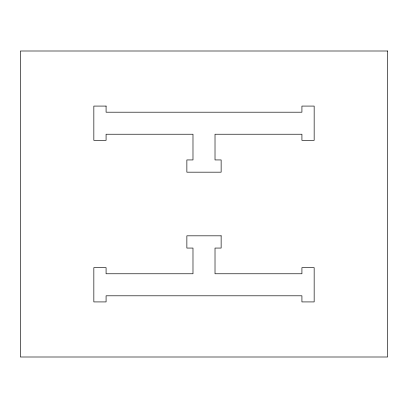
<?xml version="1.0" encoding="UTF-8"?>
<svg xmlns="http://www.w3.org/2000/svg" width="408" height="408" viewBox="0 0 408 408"><rect width="100%" height="100%" fill="white"/><g stroke="black" fill="none" stroke-linecap="round" stroke-linejoin="round"><path stroke-width="0.61" d="M387.6 51L20.4 51L20.4 357L387.6 357L387.6 51M106.08 106.08L93.84 106.08L93.84 140.352L106.08 140.352L106.08 134.232L192.984 134.232L192.984 159.936L186.864 159.936L186.864 172.176L221.136 172.176L221.136 159.936L215.016 159.936L215.016 134.232L301.92 134.232L301.92 140.352L314.16 140.352L314.16 106.08L301.92 106.08L301.92 112.2L106.08 112.2L106.08 106.08M221.136 235.824L186.864 235.824L186.864 248.064L192.984 248.064L192.984 273.768L106.08 273.768L106.08 267.648L93.84 267.648L93.84 301.92L106.08 301.92L106.08 295.8L301.92 295.8L301.92 301.92L314.16 301.92L314.16 267.648L301.92 267.648L301.92 273.768L215.016 273.768L215.016 248.064L221.136 248.064L221.136 235.824"/></g></svg>
